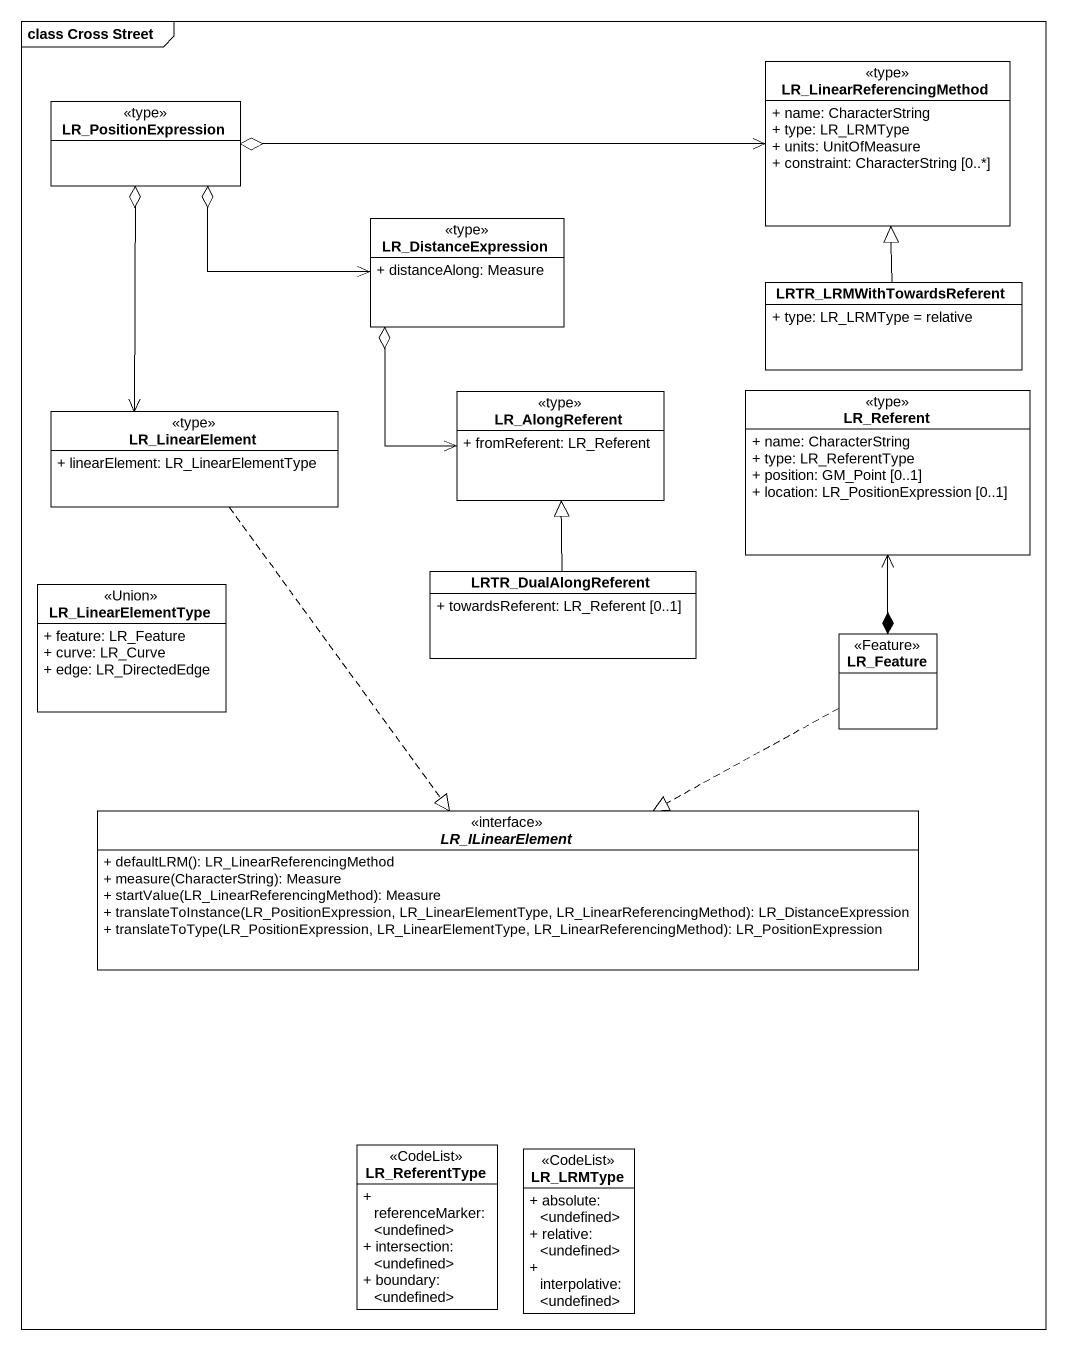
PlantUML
@startuml
mainframe class Cross Street
hide circle
hide empty members
skinparam classAttributeIconSize 0
class LR_LinearReferencingMethod <<type>> {
  + name: CharacterString
  + type: LR_LRMType
  + units: UnitOfMeasure
  + constraint: CharacterString [0..*]
}
class LR_PositionExpression <<type>>
class LR_DistanceExpression <<type>> {
  + distanceAlong: Measure
}
class LRTR_LRMWithTowardsReferent {
  + type: LR_LRMType = relative
}
class LR_LinearElement <<type>> {
  + linearElement: LR_LinearElementType
}
class LR_AlongReferent <<type>> {
  + fromReferent: LR_Referent
}
class LR_Referent <<type>> {
  + name: CharacterString
  + type: LR_ReferentType
  + position: GM_Point [0..1]
  + location: LR_PositionExpression [0..1]
}
class LR_LinearElementType <<Union>> {
  + feature: LR_Feature
  + curve: LR_Curve
  + edge: LR_DirectedEdge
}
class LRTR_DualAlongReferent {
  + towardsReferent: LR_Referent [0..1]
}
class LR_Feature <<Feature>>
interface LR_ILinearElement {
  + defaultLRM(): LR_LinearReferencingMethod
  + measure(CharacterString): Measure
  + startValue(LR_LinearReferencingMethod): Measure
  + translateToInstance(LR_PositionExpression, LR_LinearElementType, LR_LinearReferencingMethod): LR_DistanceExpression
  + translateToType(LR_PositionExpression, LR_LinearElementType, LR_LinearReferencingMethod): LR_PositionExpression
}
class LR_ReferentType <<CodeList>> {
  + referenceMarker: <undefined>
  + intersection: <undefined>
  + boundary: <undefined>
}
class LR_LRMType <<CodeList>> {
  + absolute: <undefined>
  + relative: <undefined>
  + interpolative: <undefined>
}
LR_LinearReferencingMethod <-left-o LR_PositionExpression
LR_PositionExpression o--> LR_LinearElement
LR_DistanceExpression <-left-o LR_PositionExpression
LR_DistanceExpression o--> LR_AlongReferent
LRTR_LRMWithTowardsReferent -up-|> LR_LinearReferencingMethod
LR_LinearElement ..|> LR_ILinearElement
LRTR_DualAlongReferent -up-|> LR_AlongReferent
LR_Feature *-up-> LR_Referent
LR_Feature .left.|> LR_ILinearElement
@enduml
